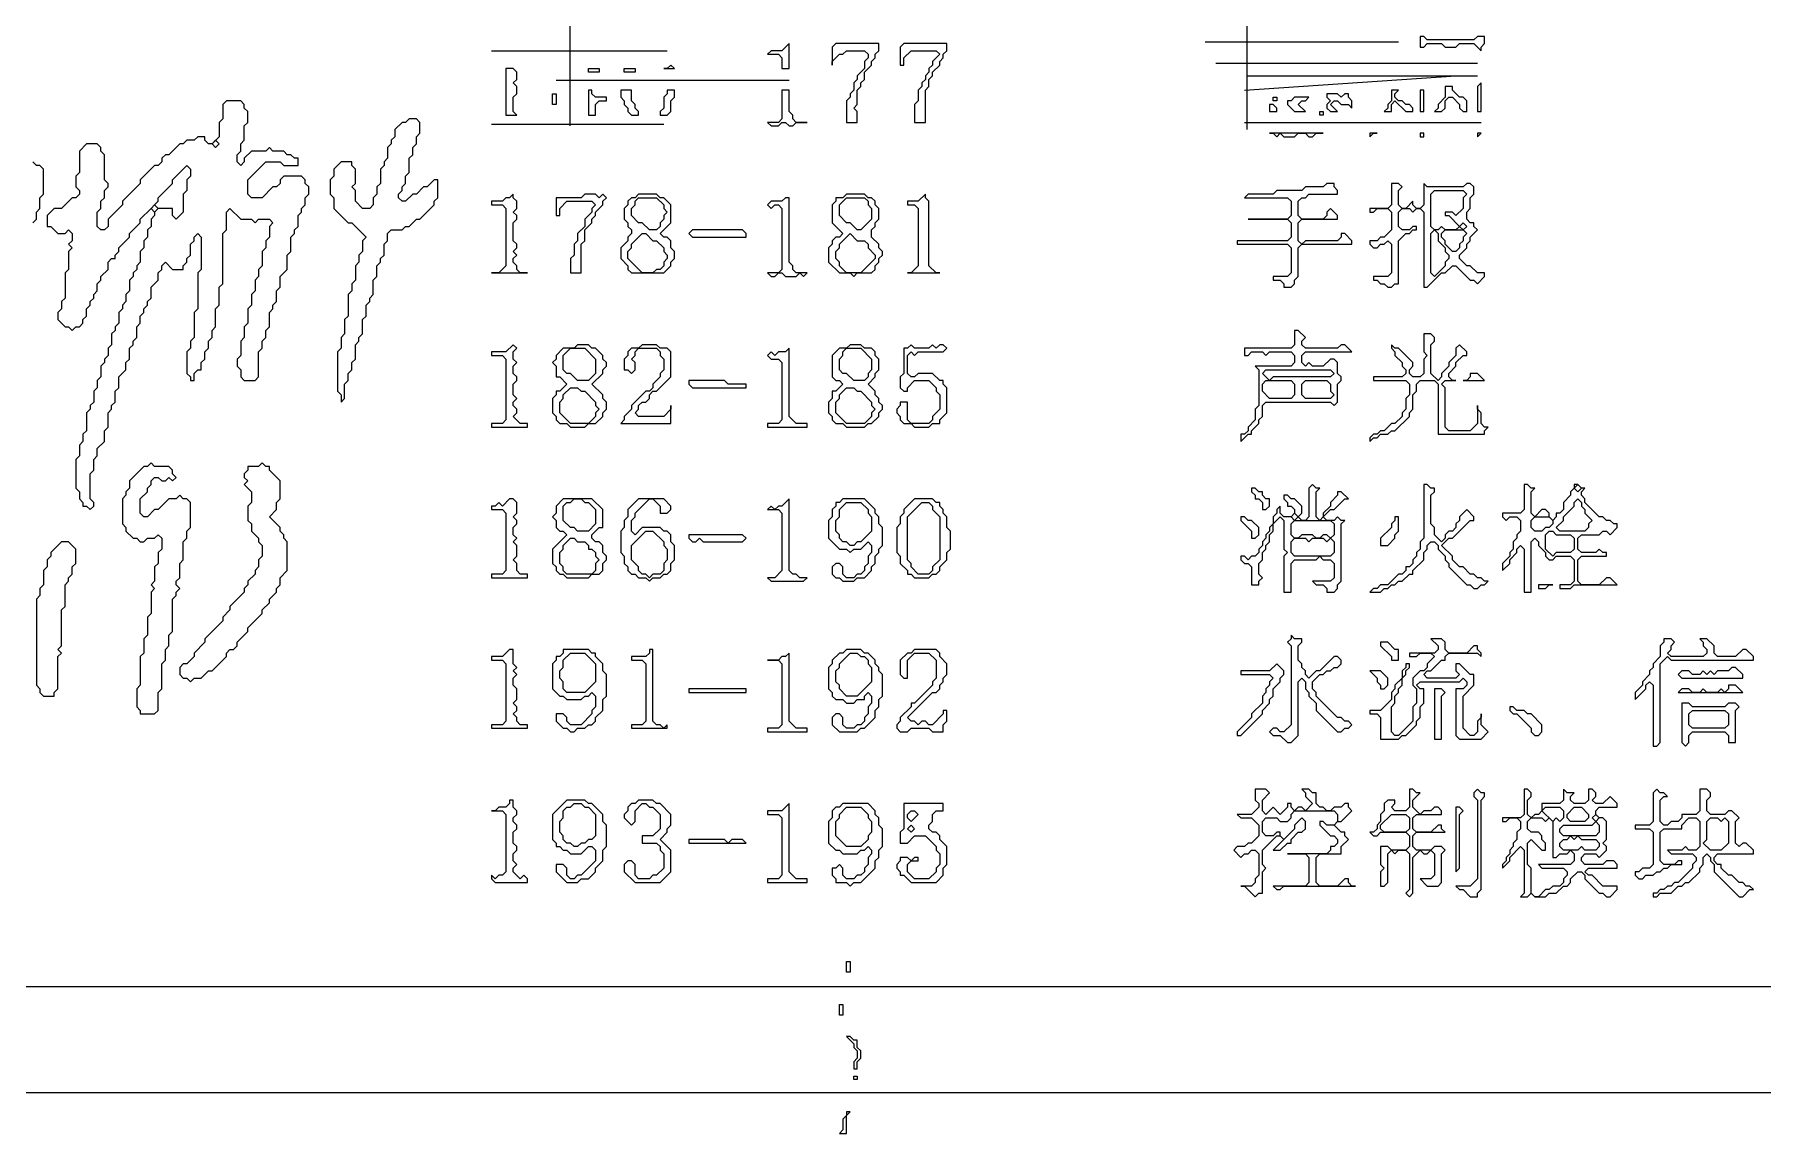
# Model space of a CAD drawing. Extents: x 12 to 2459, y 13 to 1740.
# Drawn here: x 1513.5 to 1995.5, y 13 to 319.5 of the extents above; entities that cross this region are included whole.
import ezdxf

# ---------------------------------------------------------------- set-up
doc = ezdxf.new("R2010")
doc.units = 0
for name, color, linetype, lineweight in [('TRACE_CURVE', 6, 'Continuous', 0), ('TRACE_STRAIGHT', 5, 'Continuous', 0), ('TRACE_TEXT_SYMBOL', 6, 'Continuous', 0)]:
    doc.layers.add(name, color=color, linetype=linetype, lineweight=lineweight)

msp = doc.modelspace()

# ---------------------------------------------------------------- linework, layer by layer
at = {"layer": 'TRACE_CURVE', "color": 6}
for points in [[(1567, 301), (1566, 300), (1566, 296), (1565, 295), (1565, 291), (1563, 289), (1562, 289), (1561, 290), (1561, 291), (1559, 291), (1558, 290), (1556, 290), (1555, 289), (1554, 289), (1551, 286), (1550, 286), (1549, 285), (1549, 284), (1548, 283), (1547, 283), (1543, 279), (1543, 278), (1538, 273), (1538, 272), (1534, 268), (1534, 266), (1533, 265), (1532, 265), (1531, 266), (1531, 270), (1532, 271), (1532, 273), (1533, 274), (1533, 276), (1534, 277), (1534, 278), (1533, 279), (1533, 286), (1532, 287), (1532, 288), (1531, 289), (1528, 289), (1526, 287), (1526, 281), (1525, 280), (1525, 277), (1526, 276), (1526, 275), (1525, 274), (1524, 274), (1521, 271), (1519, 271), (1517, 269), (1517, 266), (1518, 266), (1520, 264), (1522, 264), (1523, 265), (1524, 264), (1524, 262), (1523, 261), (1524, 260), (1523, 259), (1523, 254)], [(1572, 285), (1572, 284), (1571, 283), (1570, 284), (1570, 286), (1571, 287), (1571, 289), (1572, 290), (1572, 294), (1573, 295), (1573, 298), (1572, 299), (1572, 300), (1571, 301), (1567, 301)], [(1618, 296), (1617, 295), (1616, 295), (1614, 293), (1614, 291), (1613, 290), (1613, 289), (1612, 288), (1612, 285), (1611, 284), (1611, 283), (1610, 282), (1610, 278), (1609, 277), (1609, 275), (1608, 274), (1608, 272), (1607, 271), (1605, 271), (1603, 273), (1603, 276), (1602, 277), (1603, 278), (1603, 282), (1602, 283), (1602, 284), (1599, 284), (1597, 282), (1597, 280), (1596, 279), (1596, 275), (1597, 274), (1597, 271), (1601, 267), (1602, 267), (1606, 263), (1605, 262), (1605, 259), (1604, 258), (1604, 256), (1603, 255), (1603, 251), (1602, 250), (1602, 248), (1601, 247), (1601, 241), (1600, 240), (1600, 236), (1599, 235), (1599, 232), (1598, 231), (1598, 220), (1599, 219), (1599, 217), (1600, 218), (1600, 222), (1601, 223), (1601, 225), (1602, 226), (1602, 228), (1603, 229), (1603, 233), (1604, 234), (1604, 235)], [(1604, 235), (1605, 236), (1605, 240), (1606, 241), (1606, 244), (1607, 245), (1607, 246), (1608, 247), (1608, 251), (1609, 252), (1609, 255), (1610, 256), (1610, 257), (1611, 258), (1611, 261), (1612, 262), (1612, 264), (1613, 265), (1616, 265), (1617, 266), (1618, 266), (1620, 268), (1621, 268), (1625, 272), (1625, 273), (1626, 274), (1626, 279), (1625, 279), (1623, 277), (1622, 277), (1620, 275), (1619, 275), (1617, 273), (1616, 273), (1615, 274), (1615, 275), (1616, 276), (1616, 277), (1617, 278), (1617, 280), (1618, 281), (1618, 285), (1619, 286), (1619, 288), (1620, 289), (1620, 291), (1621, 292), (1621, 295), (1620, 296), (1618, 296)], [(1572, 238), (1572, 235), (1571, 234), (1571, 230), (1570, 229), (1570, 227), (1571, 226), (1571, 224), (1572, 223), (1575, 223), (1576, 224), (1576, 231), (1577, 232), (1577, 234), (1578, 235), (1578, 237), (1579, 238), (1579, 242), (1580, 243), (1580, 244), (1581, 245), (1581, 248), (1582, 249), (1582, 252), (1584, 254), (1584, 258), (1585, 259), (1585, 263), (1586, 264), (1586, 265), (1587, 266), (1587, 269), (1588, 270), (1588, 271), (1589, 272), (1589, 274), (1590, 275), (1590, 277), (1589, 278), (1589, 279), (1588, 280), (1583, 280), (1582, 279), (1582, 278), (1581, 277), (1580, 277), (1577, 274), (1574, 274), (1573, 275), (1573, 279), (1578, 284), (1582, 284), (1583, 283), (1587, 283), (1587, 285), (1586, 285), (1585, 286), (1584, 286), (1583, 287), (1580, 287), (1579, 288), (1578, 287), (1574, 287), (1572, 285)], [(1513, 267), (1514, 268), (1514, 270), (1515, 271), (1515, 274), (1516, 275), (1516, 282), (1515, 283), (1514, 283), (1513, 284)], [(1523, 254), (1522, 253), (1522, 246), (1521, 245), (1521, 243), (1520, 242), (1520, 240), (1522, 238), (1523, 238), (1524, 237), (1525, 238), (1526, 238), (1527, 239), (1527, 240), (1528, 241), (1528, 243), (1529, 244), (1529, 245), (1530, 246), (1530, 247), (1531, 248), (1531, 250), (1532, 251), (1532, 252), (1534, 254), (1534, 256), (1535, 257), (1536, 257), (1536, 258), (1537, 259), (1537, 260), (1540, 263), (1540, 264), (1543, 267), (1543, 268), (1546, 271), (1547, 270), (1547, 269), (1546, 268), (1546, 266), (1545, 265), (1545, 263), (1544, 262), (1544, 260), (1543, 259), (1543, 256), (1542, 255), (1542, 254), (1541, 253), (1541, 252), (1540, 251), (1540, 248), (1539, 247), (1539, 245), (1538, 244), (1538, 243), (1537, 242), (1537, 239), (1536, 238), (1536, 237), (1535, 236), (1535, 233), (1534, 232), (1534, 230)], [(1550, 256), (1552, 254), (1555, 254), (1555, 255), (1556, 256), (1556, 257), (1557, 258), (1557, 261), (1558, 262), (1558, 263), (1559, 264), (1560, 263), (1560, 254), (1559, 253), (1559, 243), (1558, 242), (1558, 235), (1557, 234), (1557, 232), (1556, 231), (1556, 225), (1557, 224), (1557, 223), (1558, 223), (1558, 225), (1559, 226), (1560, 226), (1560, 228), (1561, 229), (1561, 231), (1562, 232), (1562, 234), (1563, 235), (1563, 237), (1564, 238), (1564, 243), (1565, 244), (1565, 249), (1566, 250), (1566, 264), (1567, 265), (1567, 270), (1568, 271), (1571, 268), (1574, 268), (1575, 267), (1576, 268), (1579, 268), (1580, 267), (1579, 266), (1579, 263), (1578, 262), (1578, 260), (1577, 259), (1577, 255), (1576, 254), (1576, 252), (1575, 251), (1575, 248), (1574, 247), (1574, 244), (1573, 243), (1573, 239), (1572, 238)], [(1534, 230), (1533, 229), (1533, 228), (1532, 227), (1532, 224), (1531, 223), (1531, 221), (1530, 220), (1530, 217), (1529, 216), (1529, 215), (1528, 214), (1528, 209), (1527, 208), (1527, 206), (1526, 205), (1526, 202), (1525, 201), (1525, 193), (1526, 192), (1526, 190), (1527, 189), (1527, 188), (1528, 188), (1529, 187), (1530, 188), (1530, 189), (1529, 190), (1529, 197), (1530, 198), (1530, 201), (1531, 202), (1531, 204), (1533, 206), (1533, 209), (1534, 210), (1534, 214), (1535, 215), (1535, 216), (1536, 217), (1536, 220), (1537, 221), (1537, 224), (1539, 226), (1539, 228), (1540, 229), (1540, 232), (1541, 233), (1541, 234), (1542, 235), (1542, 238), (1543, 239), (1543, 241), (1544, 242), (1544, 243), (1545, 244), (1545, 245), (1546, 246), (1546, 249), (1548, 251), (1548, 253), (1549, 254), (1549, 255), (1550, 256)]]:
    msp.add_lwpolyline(points, dxfattribs=at)
for points in [[(1563, 289), (1564, 290), (1565, 289), (1564, 288)], [(1556, 283), (1557, 282), (1557, 280), (1556, 279), (1556, 276), (1555, 275), (1555, 270), (1553, 268), (1552, 269), (1552, 271), (1548, 271), (1547, 272), (1548, 273), (1548, 274), (1552, 278), (1552, 279)], [(1546, 271), (1547, 272), (1548, 271), (1547, 270)]]:
    msp.add_lwpolyline(points, close=True, dxfattribs=at)
at = {"layer": 'TRACE_STRAIGHT', "color": 5}
for p, q in [((1662.78, 463), (1662.78, 294)), ((1851.68, 463), (1851.68, 293)), ((1641, 315), (1690, 315)), ((1840, 317.5), (1894, 317.5)), ((1843, 311.5), (1916, 311.5)), ((1659, 306.75), (1724, 306.75)), ((1851, 304), (1910, 308)), ((1851.68, 308), (1916, 308)), ((1641, 294.5), (1689, 294.5)), ((1851, 295), (1917, 295)), ((1250, 53.98), (2407.71, 53.98)), ((24.37, 24.38), (2405, 24.38))]:
    msp.add_line(p, q, dxfattribs=at)
at = {"layer": 'TRACE_TEXT_SYMBOL', "color": 6}
for points in [[(1900, 319), (1900, 316), (1901, 316), (1902, 317), (1906, 317), (1907, 316), (1910, 316), (1911, 317), (1915, 317), (1917, 315), (1917, 316), (1918, 317), (1918, 319), (1916, 319), (1915, 318), (1902, 318), (1901, 319)], [(1724, 317), (1722, 315), (1719, 315), (1718, 314), (1721, 314), (1722, 313), (1722, 310), (1724, 310)], [(1737, 317), (1736, 316), (1736, 311), (1736, 312), (1738, 314), (1739, 314), (1740, 315), (1745, 315), (1746, 314), (1746, 313), (1745, 312), (1745, 310), (1743, 308), (1743, 307), (1742, 306), (1742, 304), (1741, 303), (1741, 302), (1740, 301), (1740, 295), (1743, 295), (1743, 298), (1742, 299), (1743, 300), (1743, 304), (1744, 305), (1744, 306), (1745, 307), (1745, 309), (1747, 311), (1747, 312), (1748, 313), (1748, 314), (1749, 315), (1749, 317)], [(1756, 317), (1755, 316), (1755, 311), (1756, 311), (1756, 313), (1758, 315), (1765, 315), (1766, 314), (1764, 312), (1764, 311), (1763, 310), (1763, 309), (1762, 308), (1762, 307), (1761, 306), (1761, 305), (1760, 304), (1760, 301), (1759, 300), (1759, 295), (1762, 295), (1762, 304), (1763, 305), (1763, 307), (1764, 308), (1764, 309), (1766, 311), (1766, 312), (1767, 313), (1767, 314), (1768, 315), (1768, 317)], [(1645, 310), (1645, 297), (1648, 297), (1647, 298), (1647, 302), (1648, 303), (1648, 305), (1647, 306), (1648, 307), (1648, 309), (1647, 310)], [(1668, 310), (1671, 310), (1671, 309), (1668, 309)], [(1678, 310), (1681, 310), (1681, 309), (1678, 309)], [(1691, 311), (1690, 310), (1689, 310), (1692, 310)], [(1668, 304), (1668, 297), (1670, 297), (1670, 300), (1671, 301), (1673, 301), (1673, 302), (1670, 302), (1669, 303), (1669, 304)], [(1677, 304), (1677, 302), (1678, 301), (1678, 300), (1679, 299), (1679, 298), (1680, 297), (1682, 297), (1682, 298), (1681, 299), (1681, 300), (1680, 301), (1680, 304)], [(1690, 304), (1690, 303), (1689, 302), (1689, 299), (1688, 298), (1688, 297), (1690, 297), (1691, 298), (1691, 301), (1692, 302), (1692, 304)], [(1722, 304), (1722, 296), (1721, 295), (1718, 295), (1719, 294), (1721, 294), (1722, 295), (1723, 295), (1724, 294), (1725, 294), (1726, 295), (1729, 295), (1726, 295), (1725, 296), (1725, 297), (1724, 298), (1724, 304)], [(1892, 304), (1892, 301), (1891, 300), (1891, 299), (1890, 298), (1892, 298), (1892, 300), (1893, 301), (1896, 298), (1898, 298), (1898, 299), (1897, 300), (1896, 300), (1895, 301), (1894, 301), (1893, 302), (1893, 303), (1894, 304)], [(1900, 304), (1900, 298), (1901, 298), (1901, 304)], [(1907, 305), (1907, 302), (1905, 300), (1905, 299), (1904, 298), (1906, 298), (1907, 299), (1907, 301), (1908, 302), (1909, 302), (1911, 300), (1911, 299), (1912, 298), (1913, 298), (1913, 301), (1912, 302), (1911, 302), (1909, 304), (1909, 305)], [(1917, 306), (1916, 305), (1916, 298), (1917, 298)], [(1658, 303), (1659, 303), (1659, 300), (1658, 300)], [(1858, 300), (1858, 298), (1860, 298), (1860, 299), (1859, 300)], [(1859, 302), (1860, 302), (1860, 301), (1859, 301)], [(1865, 302), (1864, 301), (1863, 301), (1863, 300), (1865, 298), (1868, 298), (1866, 300), (1867, 301), (1868, 301), (1869, 302)], [(1874, 303), (1874, 302), (1875, 301), (1874, 300), (1874, 299), (1875, 298), (1877, 298), (1875, 300), (1876, 301), (1877, 301), (1878, 300), (1880, 300), (1881, 299), (1881, 301), (1880, 302), (1880, 303), (1879, 303), (1878, 302), (1877, 303)], [(1872, 298), (1873, 298), (1873, 297), (1872, 297)], [(1858, 292), (1859, 292), (1860, 291), (1861, 292), (1862, 291), (1865, 291), (1866, 292), (1868, 292), (1869, 291), (1870, 291), (1871, 292), (1873, 292)], [(1886, 292), (1886, 291), (1887, 292), (1888, 292)], [(1900, 292), (1900, 291), (1901, 291), (1901, 292)], [(1916, 292), (1916, 291), (1917, 292)], [(1647, 275), (1646, 274), (1645, 274), (1644, 273), (1641, 273), (1641, 272), (1644, 272), (1645, 271), (1645, 255), (1643, 253), (1641, 253), (1651, 253), (1649, 253), (1648, 254), (1648, 255), (1647, 256), (1647, 257), (1648, 258), (1647, 259), (1648, 260), (1648, 261), (1647, 262), (1647, 267), (1648, 268), (1648, 269), (1647, 270), (1648, 271), (1648, 273), (1647, 274)], [(1667, 275), (1666, 274), (1659, 274), (1659, 269), (1660, 269), (1660, 271), (1662, 273), (1669, 273), (1670, 272), (1669, 271), (1669, 270), (1667, 268), (1667, 266), (1665, 264), (1665, 262), (1664, 261), (1664, 258), (1663, 257), (1663, 253), (1666, 253), (1666, 261), (1667, 262), (1667, 265), (1669, 267), (1669, 268), (1670, 269), (1670, 270), (1672, 272), (1672, 273), (1673, 274), (1672, 275), (1671, 274), (1670, 275)], [(1682, 275), (1681, 274), (1680, 274), (1679, 273), (1679, 272), (1678, 271), (1678, 268), (1679, 267), (1679, 266), (1680, 265), (1680, 264), (1679, 263), (1679, 262), (1677, 260), (1677, 257), (1679, 255), (1679, 254), (1680, 253), (1689, 253), (1691, 255), (1691, 256), (1692, 257), (1692, 259), (1691, 260), (1691, 262), (1690, 263), (1689, 263), (1688, 264), (1691, 267), (1691, 272), (1689, 274), (1688, 274), (1687, 275)], [(1740, 275), (1739, 274), (1737, 274), (1737, 273), (1736, 272), (1736, 267), (1739, 264), (1738, 263), (1737, 263), (1736, 262), (1736, 261), (1735, 260), (1735, 256), (1738, 253), (1741, 253), (1742, 252), (1743, 253), (1747, 253), (1748, 254), (1748, 255), (1749, 256), (1749, 257), (1750, 258), (1750, 259), (1749, 260), (1749, 261), (1747, 263), (1747, 265), (1748, 266), (1748, 267), (1749, 268), (1749, 271), (1748, 272), (1748, 273), (1747, 274), (1746, 274), (1745, 275)], [(1762, 275), (1760, 273), (1757, 273), (1757, 272), (1759, 272), (1760, 271), (1760, 255), (1758, 253), (1757, 253), (1766, 253), (1765, 253), (1763, 255), (1763, 273), (1762, 274)], [(1874, 278), (1873, 277), (1868, 277), (1867, 276), (1860, 276), (1859, 275), (1852, 275), (1851, 274), (1863, 274), (1864, 273), (1864, 269), (1863, 268), (1852, 268), (1863, 268), (1864, 267), (1864, 263), (1863, 262), (1849, 262), (1849, 261), (1863, 261), (1864, 260), (1864, 253), (1863, 252), (1859, 252), (1859, 251), (1861, 251), (1862, 250), (1862, 249), (1864, 249), (1865, 250), (1865, 251), (1866, 252), (1866, 260), (1867, 261), (1881, 261), (1881, 262), (1879, 264), (1878, 264), (1878, 263), (1877, 262), (1868, 262), (1867, 261), (1866, 262), (1866, 267), (1867, 268), (1877, 268), (1877, 269), (1875, 271), (1874, 270), (1874, 269), (1873, 268), (1867, 268), (1866, 269), (1866, 273), (1867, 274), (1868, 274), (1869, 275), (1877, 275), (1877, 276), (1876, 277), (1876, 278)], [(1903, 275), (1904, 276), (1912, 276), (1913, 275), (1912, 274), (1912, 271), (1910, 269), (1909, 270), (1907, 270), (1907, 269), (1908, 269), (1911, 266), (1910, 265), (1907, 265), (1906, 266), (1905, 265), (1904, 265), (1903, 266)], [(1681, 273), (1682, 274), (1687, 274), (1689, 272), (1689, 271), (1690, 270), (1689, 269), (1689, 268), (1688, 267), (1688, 266), (1687, 265), (1685, 265), (1683, 267), (1682, 267), (1680, 269), (1680, 271), (1681, 272)], [(1723, 274), (1722, 273), (1719, 273), (1718, 272), (1719, 271), (1720, 272), (1721, 272), (1722, 271), (1722, 254), (1721, 253), (1718, 253), (1719, 252), (1720, 252), (1721, 253), (1722, 253), (1723, 252), (1726, 252), (1727, 253), (1728, 252), (1729, 253), (1726, 253), (1725, 254), (1725, 255), (1724, 256), (1724, 274)], [(1740, 274), (1745, 274), (1746, 273), (1746, 272), (1747, 271), (1747, 268), (1744, 265), (1743, 265), (1741, 267), (1740, 267), (1738, 269), (1738, 272)], [(1911, 266), (1912, 267), (1913, 266), (1912, 265)], [(1683, 264), (1684, 264), (1686, 262), (1687, 262), (1689, 260), (1689, 259), (1690, 258), (1690, 257), (1689, 256), (1689, 255), (1688, 254), (1687, 254), (1686, 253), (1683, 253), (1679, 257), (1679, 259), (1680, 260), (1680, 261)], [(1697, 265), (1696, 264), (1697, 263), (1712, 263), (1712, 264), (1711, 265)], [(1741, 264), (1743, 262), (1745, 262), (1746, 261), (1746, 260), (1748, 258), (1748, 257), (1744, 253), (1740, 253), (1738, 255), (1738, 256), (1737, 257), (1737, 259), (1738, 260), (1738, 261)], [(1903, 264), (1904, 265), (1905, 264), (1905, 262), (1907, 260), (1907, 259), (1908, 258), (1908, 257), (1907, 256), (1907, 255), (1904, 252), (1903, 253)], [(1906, 264), (1907, 265), (1912, 265), (1913, 264), (1912, 263), (1912, 262), (1911, 261), (1911, 260), (1910, 259), (1909, 259), (1907, 261), (1907, 262), (1906, 263)], [(1865, 237), (1865, 233), (1864, 232), (1851, 232), (1851, 230), (1852, 230), (1853, 231), (1856, 231), (1857, 230), (1858, 231), (1864, 231), (1865, 230), (1865, 228), (1864, 227), (1854, 227), (1855, 226), (1855, 216), (1854, 215), (1854, 212), (1852, 210), (1852, 209), (1851, 208), (1850, 208), (1850, 206), (1852, 208), (1853, 208), (1853, 209), (1855, 211), (1855, 212), (1856, 213), (1856, 216), (1857, 217), (1875, 217), (1876, 216), (1877, 217), (1877, 222), (1878, 223), (1878, 224), (1877, 225), (1877, 228), (1876, 229), (1875, 229), (1873, 227), (1870, 227), (1869, 228), (1868, 227), (1867, 228), (1867, 230), (1868, 231), (1881, 231), (1879, 233), (1878, 233), (1877, 232), (1868, 232), (1867, 233), (1867, 234), (1868, 235), (1866, 237)], [(1647, 233), (1645, 231), (1641, 231), (1641, 230), (1644, 230), (1645, 229), (1645, 212), (1644, 211), (1641, 211), (1641, 210), (1651, 210), (1651, 211), (1649, 211), (1647, 213), (1648, 214), (1648, 215), (1647, 216), (1647, 217), (1648, 218), (1647, 219), (1647, 222), (1648, 223), (1648, 224), (1647, 225), (1647, 227), (1648, 228), (1647, 229), (1647, 231), (1648, 232)], [(1665, 233), (1664, 232), (1661, 232), (1659, 230), (1659, 229), (1658, 228), (1659, 227), (1659, 224), (1660, 224), (1662, 222), (1660, 220), (1659, 220), (1659, 219), (1658, 218), (1658, 214), (1659, 213), (1659, 212), (1660, 211), (1662, 211), (1663, 210), (1667, 210), (1668, 211), (1670, 211), (1672, 213), (1672, 214), (1673, 215), (1673, 217), (1672, 218), (1672, 219), (1669, 222), (1672, 225), (1672, 226), (1673, 227), (1673, 228), (1672, 229), (1672, 230), (1670, 232), (1669, 232), (1668, 233)], [(1663, 232), (1667, 232), (1670, 229), (1670, 225), (1668, 223), (1665, 223), (1663, 225), (1662, 225), (1661, 226), (1661, 230)], [(1683, 233), (1682, 232), (1680, 232), (1679, 231), (1679, 230), (1678, 229), (1678, 226), (1679, 226), (1680, 225), (1681, 226), (1681, 228), (1680, 229), (1681, 230), (1681, 231), (1682, 232), (1687, 232), (1688, 231), (1688, 230), (1689, 229), (1689, 226), (1688, 225), (1688, 224), (1686, 222), (1686, 221), (1685, 220), (1684, 220), (1680, 216), (1680, 215), (1678, 213), (1678, 212), (1677, 211), (1691, 211), (1691, 216), (1691, 215), (1689, 213), (1682, 213), (1681, 214), (1682, 215), (1682, 216), (1683, 217), (1684, 217), (1685, 218), (1685, 219), (1686, 220), (1687, 220), (1691, 224), (1691, 231), (1690, 232), (1688, 232), (1687, 233)], [(1724, 232), (1723, 231), (1721, 231), (1720, 230), (1719, 231), (1718, 230), (1719, 229), (1721, 229), (1722, 228), (1722, 212), (1721, 211), (1718, 211), (1718, 210), (1729, 210), (1729, 211), (1726, 211), (1724, 213)], [(1741, 233), (1740, 232), (1738, 232), (1736, 230), (1736, 224), (1737, 223), (1738, 223), (1739, 222), (1737, 220), (1736, 220), (1736, 218), (1735, 217), (1735, 214), (1736, 213), (1736, 212), (1737, 211), (1739, 211), (1740, 210), (1745, 210), (1746, 211), (1747, 211), (1749, 213), (1749, 214), (1750, 215), (1750, 216), (1749, 217), (1749, 218), (1748, 219), (1748, 220), (1746, 222), (1748, 224), (1748, 225), (1749, 226), (1749, 229), (1748, 230), (1748, 231), (1747, 232), (1745, 232), (1744, 233)], [(1739, 231), (1740, 232), (1744, 232), (1747, 229), (1747, 226), (1746, 225), (1746, 224), (1745, 223), (1742, 223), (1740, 225), (1739, 225), (1738, 226), (1738, 229), (1739, 230)], [(1758, 233), (1757, 232), (1756, 232), (1756, 225), (1755, 224), (1755, 221), (1756, 220), (1757, 220), (1757, 221), (1759, 223), (1763, 223), (1765, 221), (1765, 220), (1766, 219), (1766, 215), (1764, 213), (1764, 212), (1763, 211), (1758, 211), (1757, 212), (1757, 217), (1755, 217), (1755, 216), (1754, 215), (1754, 214), (1755, 213), (1755, 212), (1756, 211), (1758, 211), (1759, 210), (1763, 210), (1764, 211), (1766, 211), (1766, 212), (1768, 214), (1768, 221), (1767, 222), (1767, 223), (1766, 223), (1764, 225), (1760, 225), (1759, 224), (1758, 224), (1757, 225), (1757, 230), (1758, 231), (1759, 230), (1760, 231), (1767, 231), (1768, 232), (1767, 233), (1766, 233), (1765, 232), (1764, 233), (1763, 232), (1759, 232)], [(1696, 223), (1696, 222), (1697, 221), (1712, 221), (1712, 222), (1707, 222), (1706, 223)], [(1856, 225), (1857, 226), (1875, 226), (1876, 225), (1875, 224), (1859, 224), (1858, 223)], [(1856, 222), (1857, 223), (1864, 223), (1865, 222), (1865, 219), (1864, 218), (1858, 218), (1856, 220)], [(1867, 222), (1868, 223), (1874, 223), (1875, 222), (1875, 220), (1876, 219), (1875, 218), (1868, 218), (1867, 219)], [(1914, 225), (1914, 224), (1913, 223), (1912, 223), (1918, 223), (1916, 225)], [(1663, 221), (1665, 221), (1666, 220), (1667, 220), (1670, 217), (1670, 216), (1671, 215), (1670, 214), (1670, 213), (1668, 211), (1663, 211), (1660, 214), (1660, 217), (1661, 218), (1661, 219)], [(1740, 221), (1742, 221), (1743, 220), (1744, 220), (1747, 217), (1747, 216), (1748, 215), (1747, 214), (1747, 213), (1745, 211), (1740, 211), (1737, 214), (1737, 217), (1738, 218), (1738, 219)], [(1853, 193), (1853, 192), (1854, 191), (1854, 190), (1855, 190), (1856, 189), (1856, 187), (1857, 187), (1858, 188), (1858, 190), (1857, 190), (1856, 191), (1856, 192), (1855, 192), (1854, 193)], [(1943, 193), (1944, 194), (1945, 193), (1944, 192)], [(1646, 190), (1644, 188), (1643, 189), (1642, 188), (1641, 188), (1641, 187), (1644, 187), (1645, 186), (1645, 170), (1644, 169), (1641, 169), (1641, 168), (1651, 168), (1651, 169), (1649, 169), (1648, 170), (1648, 172), (1647, 173), (1648, 174), (1648, 177), (1647, 178), (1648, 179), (1647, 180), (1647, 182), (1648, 183), (1648, 184), (1647, 185), (1648, 186), (1648, 189), (1647, 190)], [(1661, 190), (1659, 188), (1659, 186), (1658, 185), (1659, 184), (1659, 182), (1660, 181), (1661, 181), (1662, 180), (1658, 176), (1658, 172), (1659, 171), (1659, 170), (1660, 169), (1661, 169), (1662, 168), (1668, 168), (1669, 169), (1671, 169), (1672, 170), (1672, 172), (1673, 173), (1673, 174), (1672, 175), (1672, 177), (1671, 178), (1670, 178), (1669, 179), (1669, 180), (1671, 182), (1672, 182), (1672, 187), (1669, 190)], [(1663, 189), (1664, 190), (1666, 190), (1667, 189), (1668, 189), (1670, 187), (1670, 183), (1668, 181), (1665, 181), (1664, 182), (1663, 182), (1661, 184), (1661, 188), (1662, 189)], [(1682, 190), (1679, 187), (1679, 185), (1678, 184), (1678, 182), (1677, 181), (1677, 175), (1678, 174), (1678, 172), (1679, 171), (1679, 170), (1680, 169), (1681, 169), (1682, 168), (1684, 168), (1685, 167), (1686, 168), (1688, 168), (1689, 169), (1690, 169), (1691, 170), (1691, 172), (1692, 173), (1692, 177), (1691, 178), (1691, 180), (1690, 181), (1689, 181), (1688, 182), (1683, 182), (1681, 180), (1680, 181), (1680, 184), (1681, 185), (1681, 186), (1685, 190), (1686, 190), (1688, 188), (1688, 186), (1690, 186), (1691, 187), (1691, 188), (1689, 190)], [(1724, 190), (1722, 188), (1721, 188), (1720, 187), (1719, 188), (1718, 187), (1721, 187), (1722, 186), (1722, 170), (1720, 168), (1718, 168), (1719, 167), (1728, 167), (1729, 168), (1727, 168), (1726, 169), (1725, 169), (1724, 170)], [(1739, 190), (1738, 189), (1737, 189), (1737, 188), (1736, 187), (1736, 185), (1735, 184), (1735, 179), (1738, 176), (1740, 176), (1741, 175), (1742, 176), (1744, 176), (1746, 178), (1747, 177), (1747, 175), (1746, 174), (1746, 172), (1745, 171), (1745, 170), (1744, 169), (1743, 169), (1742, 168), (1740, 168), (1739, 169), (1739, 171), (1738, 172), (1737, 172), (1736, 171), (1736, 169), (1737, 168), (1738, 168), (1739, 167), (1742, 167), (1743, 168), (1745, 168), (1747, 170), (1747, 171), (1748, 172), (1748, 174), (1749, 175), (1749, 176), (1750, 177), (1750, 182), (1749, 183), (1749, 185), (1748, 186), (1748, 187), (1745, 190)], [(1740, 189), (1744, 189), (1746, 187), (1746, 186), (1747, 185), (1747, 181), (1744, 178), (1743, 178), (1742, 177), (1741, 177), (1740, 178), (1739, 178), (1738, 179), (1738, 180), (1737, 181), (1737, 184), (1738, 185), (1738, 187)], [(1759, 190), (1756, 187), (1756, 186), (1755, 185), (1755, 183), (1754, 182), (1754, 175), (1755, 174), (1755, 172), (1757, 170), (1757, 169), (1758, 169), (1759, 168), (1763, 168), (1764, 169), (1765, 169), (1766, 170), (1766, 171), (1768, 173), (1768, 175), (1769, 176), (1769, 181), (1768, 182), (1768, 185), (1767, 186), (1767, 187), (1766, 188), (1766, 189), (1765, 189), (1764, 190)], [(1761, 189), (1763, 189), (1764, 188), (1764, 187), (1766, 185), (1766, 173), (1764, 171), (1764, 170), (1763, 169), (1760, 169), (1758, 171), (1758, 172), (1757, 173), (1757, 185)], [(1943, 189), (1944, 190), (1945, 189), (1945, 188), (1946, 187), (1946, 186), (1948, 184), (1947, 183), (1947, 182), (1946, 181), (1939, 181), (1938, 182), (1940, 184), (1940, 185), (1943, 188)], [(1850, 185), (1850, 184), (1853, 181), (1853, 179), (1854, 179), (1855, 180), (1855, 182), (1853, 184), (1852, 184), (1851, 185)], [(1864, 185), (1865, 186), (1866, 185), (1865, 184)], [(1864, 183), (1865, 184), (1875, 184), (1876, 183), (1876, 180), (1875, 179), (1874, 180), (1873, 180), (1872, 179), (1871, 179), (1870, 180), (1867, 180), (1866, 179), (1865, 179), (1864, 180)], [(1893, 185), (1893, 184), (1892, 183), (1892, 182), (1889, 179), (1889, 177), (1891, 177), (1893, 179), (1893, 180), (1894, 181), (1894, 185)], [(1931, 184), (1932, 185), (1936, 185), (1937, 184), (1937, 183), (1936, 182), (1935, 182), (1934, 181), (1932, 181), (1931, 182)], [(1663, 179), (1664, 179), (1665, 178), (1667, 178), (1668, 177), (1668, 176), (1669, 176), (1670, 175), (1670, 174), (1671, 173), (1670, 172), (1670, 170), (1669, 169), (1662, 169), (1661, 170), (1661, 171), (1660, 172), (1660, 175), (1661, 176), (1661, 177)], [(1684, 181), (1686, 181), (1689, 178), (1689, 177), (1690, 176), (1690, 173), (1689, 172), (1689, 170), (1688, 169), (1686, 169), (1685, 168), (1684, 169), (1683, 169), (1682, 170), (1682, 171), (1680, 173), (1680, 177)], [(1696, 180), (1696, 179), (1697, 178), (1698, 178), (1699, 179), (1700, 178), (1711, 178), (1712, 179), (1711, 180)], [(1864, 178), (1865, 179), (1868, 179), (1869, 178), (1870, 179), (1873, 179), (1874, 178), (1875, 179), (1876, 178), (1876, 175), (1875, 174), (1865, 174), (1864, 175)], [(1935, 180), (1936, 181), (1937, 181), (1938, 180), (1942, 180), (1943, 179), (1943, 176), (1942, 175), (1938, 175), (1937, 174), (1935, 176)], [(1521, 178), (1518, 175), (1518, 174), (1517, 173), (1517, 171), (1516, 170), (1516, 166), (1515, 165), (1515, 163), (1514, 162), (1514, 138), (1515, 137), (1515, 136), (1516, 135), (1519, 135), (1519, 136), (1520, 137), (1520, 146), (1521, 147), (1520, 148), (1521, 149), (1521, 159), (1522, 160), (1522, 166), (1523, 167), (1523, 168), (1524, 169), (1524, 171), (1525, 172), (1525, 176), (1523, 178)], [(1933, 166), (1933, 165), (1935, 165), (1936, 166), (1937, 166)], [(1864, 152), (1864, 151), (1863, 150), (1864, 149), (1864, 127), (1862, 125), (1861, 125), (1860, 126), (1859, 126), (1858, 125), (1859, 124), (1861, 124), (1863, 122), (1864, 122), (1866, 124), (1866, 139), (1867, 140), (1868, 139), (1868, 137), (1869, 136), (1869, 135), (1871, 133), (1871, 131), (1877, 125), (1878, 125), (1879, 126), (1880, 126), (1881, 127), (1880, 128), (1879, 128), (1878, 129), (1877, 129), (1871, 135), (1871, 136), (1870, 137), (1870, 139), (1872, 141), (1873, 141), (1874, 142), (1875, 142), (1876, 143), (1877, 143), (1878, 144), (1878, 145), (1877, 146), (1876, 146), (1872, 142), (1871, 142), (1869, 140), (1868, 141), (1868, 142), (1867, 143), (1867, 144), (1866, 145), (1866, 149), (1867, 150), (1867, 151), (1865, 151)], [(1889, 150), (1889, 149), (1892, 146), (1892, 145), (1894, 145), (1894, 148), (1893, 148), (1891, 150)], [(1968, 151), (1968, 150), (1967, 149), (1967, 146), (1965, 144), (1965, 143), (1964, 142), (1964, 141), (1962, 139), (1962, 138), (1960, 136), (1960, 134), (1963, 137), (1963, 138), (1964, 139), (1965, 138), (1965, 121), (1966, 121), (1967, 122), (1967, 144), (1969, 146), (1970, 145), (1993, 145), (1993, 146), (1991, 148), (1990, 148), (1988, 146), (1983, 146), (1982, 147), (1982, 149), (1980, 151), (1978, 151), (1979, 150), (1979, 149), (1980, 148), (1980, 147), (1979, 146), (1970, 146), (1969, 147), (1970, 148), (1970, 149), (1971, 150), (1970, 151)], [(1646, 148), (1644, 146), (1641, 146), (1641, 145), (1644, 145), (1645, 144), (1645, 128), (1644, 127), (1641, 127), (1641, 126), (1651, 126), (1651, 127), (1649, 127), (1648, 128), (1648, 129), (1647, 130), (1648, 131), (1648, 132), (1647, 133), (1648, 134), (1648, 137), (1647, 138), (1647, 140), (1648, 141), (1647, 142), (1648, 143), (1647, 144), (1647, 148)], [(1661, 148), (1661, 147), (1660, 146), (1659, 146), (1659, 145), (1658, 144), (1658, 137), (1660, 135), (1661, 135), (1662, 134), (1666, 134), (1667, 135), (1668, 135), (1669, 136), (1670, 135), (1670, 132), (1669, 131), (1669, 130), (1666, 127), (1663, 127), (1662, 128), (1662, 129), (1661, 130), (1659, 130), (1659, 128), (1661, 126), (1662, 126), (1663, 125), (1664, 125), (1665, 126), (1667, 126), (1668, 127), (1669, 127), (1670, 128), (1670, 129), (1672, 131), (1672, 134), (1673, 135), (1673, 141), (1672, 142), (1672, 144), (1670, 146), (1670, 147), (1669, 147), (1668, 148)], [(1663, 147), (1667, 147), (1670, 144), (1670, 139), (1667, 136), (1662, 136), (1661, 137), (1661, 139), (1660, 140), (1660, 142), (1661, 143), (1661, 145)], [(1685, 148), (1685, 147), (1684, 146), (1680, 146), (1680, 145), (1683, 145), (1684, 144), (1684, 128), (1683, 127), (1680, 127), (1680, 126), (1690, 126), (1690, 127), (1689, 126), (1688, 127), (1687, 127), (1686, 128), (1686, 148)], [(1724, 147), (1723, 146), (1722, 146), (1721, 145), (1718, 145), (1721, 145), (1722, 144), (1722, 127), (1721, 126), (1718, 126), (1718, 125), (1729, 125), (1729, 126), (1726, 126), (1724, 128)], [(1740, 148), (1739, 147), (1738, 147), (1736, 145), (1736, 144), (1735, 143), (1735, 137), (1736, 136), (1736, 135), (1737, 134), (1739, 134), (1740, 133), (1742, 133), (1743, 134), (1745, 134), (1745, 135), (1746, 136), (1747, 135), (1747, 133), (1746, 132), (1746, 130), (1745, 129), (1745, 128), (1744, 127), (1743, 127), (1742, 126), (1740, 126), (1739, 127), (1739, 129), (1738, 130), (1737, 130), (1736, 129), (1736, 127), (1738, 125), (1743, 125), (1744, 126), (1745, 126), (1748, 129), (1748, 131), (1749, 132), (1749, 134), (1750, 135), (1750, 141), (1749, 142), (1749, 143), (1748, 144), (1748, 145), (1746, 147), (1745, 147), (1744, 148)], [(1741, 147), (1743, 147), (1744, 146), (1745, 146), (1746, 145), (1746, 144), (1747, 143), (1747, 139), (1743, 135), (1740, 135), (1738, 137), (1738, 138), (1737, 139), (1737, 142), (1738, 143), (1738, 144)], [(1759, 148), (1758, 147), (1757, 147), (1755, 145), (1755, 141), (1756, 140), (1757, 140), (1757, 145), (1759, 147), (1763, 147), (1765, 145), (1765, 140), (1764, 139), (1764, 138), (1759, 133), (1758, 133), (1758, 132), (1755, 129), (1755, 128), (1754, 127), (1754, 126), (1755, 125), (1757, 125), (1758, 126), (1763, 126), (1764, 125), (1767, 125), (1767, 127), (1768, 128), (1768, 131), (1767, 131), (1767, 130), (1764, 127), (1763, 127), (1762, 128), (1761, 128), (1760, 127), (1759, 128), (1758, 128), (1757, 129), (1764, 136), (1765, 136), (1766, 137), (1766, 138), (1767, 139), (1767, 140), (1768, 141), (1768, 144), (1766, 146), (1766, 147), (1765, 148)], [(1860, 144), (1858, 142), (1850, 142), (1850, 141), (1858, 141), (1859, 140), (1858, 139), (1858, 138), (1857, 137), (1857, 136), (1856, 135), (1856, 133), (1853, 130), (1853, 129), (1849, 125), (1849, 124), (1850, 124), (1856, 130), (1856, 131), (1858, 133), (1858, 134), (1859, 135), (1859, 137), (1861, 139), (1861, 140), (1862, 141), (1862, 142)], [(1886, 142), (1888, 140), (1888, 139), (1889, 138), (1889, 137), (1890, 137), (1891, 138), (1891, 140), (1889, 142)], [(1987, 143), (1986, 142), (1983, 142), (1982, 141), (1981, 142), (1980, 141), (1979, 142), (1978, 141), (1976, 141), (1975, 142), (1973, 142), (1972, 141), (1973, 140), (1990, 140), (1990, 141), (1988, 143)], [(1696, 137), (1696, 136), (1712, 136), (1712, 137)], [(1904, 137), (1904, 123), (1906, 123), (1906, 135), (1907, 136), (1906, 137)], [(1986, 138), (1986, 137), (1985, 136), (1984, 137), (1983, 136), (1980, 136), (1979, 137), (1978, 136), (1976, 136), (1975, 137), (1973, 137), (1972, 136), (1990, 136), (1988, 138)], [(1925, 132), (1925, 131), (1926, 130), (1927, 130), (1931, 126), (1931, 125), (1932, 124), (1933, 124), (1934, 125), (1934, 127), (1931, 130), (1930, 130), (1929, 131), (1927, 131), (1926, 132)], [(1973, 133), (1973, 122), (1974, 121), (1975, 122), (1975, 124), (1976, 125), (1985, 125), (1986, 124), (1986, 122), (1988, 122), (1988, 131), (1989, 132), (1988, 133), (1986, 133), (1985, 132), (1976, 132), (1975, 133)], [(1975, 130), (1976, 131), (1985, 131), (1986, 130), (1986, 127), (1985, 126), (1976, 126), (1975, 127)], [(1916, 109), (1915, 108), (1915, 107), (1916, 106), (1916, 84), (1914, 82), (1910, 82), (1911, 81), (1912, 81), (1914, 79), (1916, 79), (1916, 80), (1917, 81), (1917, 106), (1918, 107), (1918, 108), (1917, 108)], [(1646, 106), (1646, 105), (1645, 104), (1643, 104), (1642, 103), (1641, 103), (1644, 103), (1645, 102), (1645, 86), (1644, 85), (1643, 85), (1642, 84), (1641, 85), (1641, 84), (1642, 83), (1651, 83), (1651, 84), (1650, 85), (1649, 84), (1647, 86), (1647, 87), (1648, 88), (1647, 89), (1647, 91), (1648, 92), (1648, 93), (1647, 94), (1647, 97), (1648, 98), (1648, 99), (1647, 100), (1647, 101), (1648, 102), (1648, 103), (1647, 104), (1647, 106)], [(1662, 106), (1658, 102), (1658, 95), (1659, 94), (1659, 93), (1660, 93), (1661, 92), (1662, 92), (1663, 91), (1666, 91), (1668, 93), (1669, 93), (1670, 92), (1670, 89), (1666, 85), (1665, 85), (1664, 84), (1663, 84), (1662, 85), (1662, 87), (1661, 88), (1659, 88), (1659, 86), (1662, 83), (1665, 83), (1666, 84), (1668, 84), (1670, 86), (1670, 87), (1672, 89), (1672, 92), (1673, 93), (1673, 99), (1672, 100), (1672, 102), (1669, 105), (1668, 105), (1667, 106)], [(1663, 104), (1664, 105), (1666, 105), (1667, 104), (1668, 104), (1670, 102), (1670, 96), (1669, 95), (1668, 95), (1667, 94), (1666, 94), (1665, 93), (1664, 93), (1663, 94), (1662, 94), (1661, 95), (1661, 96), (1660, 97), (1660, 100), (1661, 101), (1661, 103), (1662, 104)], [(1682, 106), (1681, 105), (1680, 105), (1679, 104), (1679, 103), (1678, 102), (1678, 101), (1680, 99), (1681, 100), (1681, 103), (1683, 105), (1684, 105), (1685, 104), (1686, 104), (1688, 102), (1688, 98), (1686, 96), (1683, 96), (1683, 94), (1687, 94), (1688, 93), (1688, 92), (1689, 91), (1689, 87), (1687, 85), (1686, 85), (1685, 84), (1682, 84), (1681, 85), (1681, 88), (1680, 89), (1679, 89), (1678, 88), (1678, 86), (1681, 83), (1688, 83), (1691, 86), (1691, 92), (1688, 95), (1690, 97), (1690, 98), (1691, 99), (1691, 102), (1688, 105), (1687, 105), (1686, 106)], [(1724, 105), (1722, 103), (1718, 103), (1718, 102), (1721, 102), (1722, 101), (1722, 85), (1721, 84), (1718, 84), (1718, 83), (1729, 83), (1729, 84), (1726, 84), (1724, 86)], [(1739, 105), (1738, 104), (1737, 104), (1736, 103), (1736, 101), (1735, 100), (1735, 94), (1737, 92), (1738, 92), (1739, 91), (1743, 91), (1744, 92), (1745, 92), (1746, 93), (1747, 92), (1747, 91), (1746, 90), (1746, 88), (1745, 87), (1745, 86), (1744, 85), (1743, 85), (1742, 84), (1740, 84), (1739, 85), (1739, 87), (1738, 88), (1737, 87), (1736, 87), (1736, 85), (1737, 84), (1737, 83), (1740, 83), (1741, 82), (1742, 83), (1744, 83), (1748, 87), (1748, 89), (1749, 90), (1749, 92), (1750, 93), (1750, 98), (1749, 99), (1749, 101), (1748, 102), (1748, 103), (1746, 105)], [(1740, 104), (1744, 104), (1746, 102), (1746, 101), (1747, 100), (1747, 97), (1746, 96), (1746, 95), (1744, 93), (1740, 93), (1737, 96), (1737, 100), (1738, 101), (1738, 102)], [(1756, 105), (1756, 98), (1755, 97), (1755, 94), (1757, 94), (1759, 96), (1762, 96), (1765, 93), (1765, 92), (1766, 91), (1766, 88), (1765, 87), (1765, 86), (1763, 84), (1759, 84), (1757, 86), (1757, 88), (1758, 89), (1760, 89), (1760, 90), (1759, 90), (1758, 89), (1757, 90), (1755, 90), (1755, 89), (1754, 88), (1754, 87), (1755, 86), (1755, 85), (1756, 85), (1758, 83), (1765, 83), (1767, 85), (1767, 87), (1768, 88), (1768, 93), (1766, 95), (1766, 96), (1765, 97), (1764, 97), (1763, 98), (1763, 99), (1764, 100), (1764, 102), (1765, 103), (1767, 103), (1767, 105)], [(1757, 102), (1758, 103), (1759, 103), (1760, 102), (1758, 100), (1757, 101)], [(1892, 102), (1896, 102), (1897, 101), (1897, 98), (1896, 97), (1890, 97), (1889, 98), (1889, 99)], [(1910, 104), (1910, 86), (1911, 87), (1911, 102), (1912, 103), (1911, 104)], [(1934, 103), (1935, 104), (1939, 104), (1940, 103), (1940, 101), (1939, 100), (1938, 101), (1937, 100)], [(1943, 104), (1945, 104), (1947, 102), (1947, 101), (1946, 100), (1942, 100), (1941, 101), (1941, 102)], [(1948, 101), (1949, 102), (1950, 101), (1949, 100)], [(1757, 98), (1758, 99), (1759, 98), (1758, 97)], [(1930, 100), (1931, 101), (1934, 101), (1935, 100), (1936, 101), (1937, 100), (1937, 90), (1938, 90), (1939, 91), (1941, 91), (1942, 92), (1943, 91), (1943, 89), (1942, 88), (1933, 88), (1934, 87), (1940, 87), (1941, 86), (1941, 85), (1940, 84), (1940, 83), (1939, 82), (1937, 82), (1936, 81), (1935, 81), (1933, 79), (1932, 79), (1931, 80), (1931, 87), (1930, 88), (1930, 94), (1931, 95), (1934, 92), (1935, 92), (1935, 94), (1934, 95), (1934, 96), (1933, 97), (1931, 97), (1930, 98)], [(1948, 99), (1949, 100), (1950, 99), (1950, 97), (1949, 96), (1940, 96), (1939, 97), (1939, 98), (1940, 99)], [(1980, 100), (1981, 101), (1983, 101), (1984, 100), (1985, 101), (1986, 100), (1986, 94), (1984, 92), (1981, 92), (1979, 94), (1980, 95)], [(1696, 95), (1696, 94), (1712, 94), (1711, 95), (1708, 95), (1707, 94), (1706, 95)], [(1941, 95), (1942, 96), (1943, 95), (1944, 96), (1945, 95), (1949, 95), (1950, 94), (1950, 93), (1949, 92), (1946, 92), (1945, 93), (1944, 92), (1940, 92), (1939, 93), (1939, 94), (1940, 95)], [(1740, 61), (1741, 61), (1741, 58), (1740, 58)], [(1738, 49), (1739, 49), (1739, 46), (1738, 46)], [(1740, 40), (1742, 38), (1742, 37), (1743, 36), (1743, 34), (1742, 33), (1742, 31), (1743, 31), (1743, 33), (1744, 34), (1744, 36), (1743, 37), (1743, 39), (1742, 39), (1741, 40)], [(1742, 29), (1743, 29), (1743, 28), (1742, 28)], [(1740, 19), (1740, 18), (1739, 17), (1739, 14), (1738, 13), (1740, 13), (1740, 18), (1741, 19)]]:
    msp.add_lwpolyline(points, close=True, dxfattribs=at)
for points in [[(1892, 278), (1892, 272), (1891, 271), (1886, 271), (1886, 270), (1887, 270), (1888, 271), (1891, 271), (1892, 270), (1892, 265), (1890, 263), (1889, 263), (1888, 262), (1886, 262), (1886, 261), (1887, 260), (1888, 260), (1889, 261), (1890, 261), (1891, 262), (1892, 261), (1892, 253), (1891, 252), (1887, 252), (1887, 251), (1888, 251), (1889, 250), (1890, 250), (1891, 249), (1892, 249), (1893, 250), (1894, 250), (1894, 262), (1896, 264), (1897, 264), (1898, 265), (1899, 265), (1899, 266), (1898, 266), (1897, 265), (1895, 265), (1894, 266), (1894, 270), (1895, 271), (1897, 271), (1898, 270), (1899, 271), (1900, 271), (1901, 270), (1901, 249), (1902, 249), (1906, 253), (1907, 253), (1909, 255), (1910, 255), (1914, 251), (1915, 251), (1916, 250), (1918, 252), (1918, 253), (1916, 253), (1914, 255), (1913, 255), (1911, 257)], [(1911, 257), (1911, 258), (1913, 260), (1913, 261), (1914, 262), (1914, 263), (1916, 265), (1915, 266), (1915, 267), (1914, 267), (1913, 268), (1913, 270), (1914, 271), (1914, 274), (1915, 275), (1915, 277), (1914, 278), (1913, 278), (1912, 277), (1902, 277), (1901, 278), (1901, 272), (1900, 271), (1899, 271), (1898, 272), (1898, 273), (1896, 271), (1895, 271), (1894, 272), (1894, 276), (1895, 277), (1894, 278), (1892, 278)], [(1901, 236), (1901, 231), (1902, 230), (1901, 229), (1901, 225), (1900, 224), (1898, 224), (1897, 225), (1897, 226), (1898, 227), (1898, 228), (1894, 232), (1893, 232), (1892, 233), (1892, 232), (1893, 231), (1893, 230), (1895, 228), (1895, 227), (1896, 226), (1896, 225), (1895, 224), (1887, 224), (1887, 223), (1896, 223), (1897, 222), (1897, 219), (1896, 218), (1896, 215), (1895, 214), (1895, 213), (1893, 211), (1892, 211), (1890, 209), (1889, 209), (1888, 208), (1887, 208), (1886, 207), (1886, 206), (1887, 207), (1888, 207), (1889, 208), (1891, 208), (1892, 209), (1893, 209), (1897, 213), (1897, 214), (1898, 215), (1898, 219), (1899, 220), (1899, 222), (1900, 223), (1904, 223), (1905, 222), (1905, 208), (1918, 208), (1918, 209), (1919, 210), (1918, 210), (1917, 211), (1917, 214), (1916, 215), (1916, 216), (1916, 211)], [(1916, 211), (1914, 209), (1908, 209), (1907, 210), (1907, 221), (1906, 222), (1907, 223), (1910, 223), (1909, 223), (1908, 224), (1908, 225), (1910, 227), (1910, 228), (1912, 230), (1913, 230), (1913, 231), (1911, 233), (1910, 232), (1910, 230), (1908, 228), (1908, 227), (1906, 225), (1906, 224), (1905, 223), (1903, 225), (1903, 233), (1904, 234), (1904, 235), (1903, 236), (1901, 236)], [(1546, 200), (1545, 199), (1544, 199), (1540, 195), (1540, 193), (1539, 192), (1539, 191), (1538, 190), (1538, 183), (1539, 182), (1539, 181), (1541, 179), (1542, 179), (1543, 178), (1544, 178), (1545, 179), (1547, 179), (1548, 180), (1549, 179), (1549, 176), (1548, 175), (1548, 172), (1547, 171), (1547, 167), (1546, 166), (1547, 165), (1546, 164), (1546, 158), (1545, 157), (1545, 152), (1544, 151), (1544, 147), (1543, 146), (1543, 138), (1542, 137), (1542, 132), (1543, 131), (1543, 130), (1547, 130), (1548, 131), (1548, 136), (1549, 137), (1549, 144), (1550, 145), (1550, 148), (1551, 149), (1551, 152), (1552, 153), (1552, 162), (1553, 163), (1553, 164), (1554, 165), (1553, 166), (1553, 167), (1554, 168), (1554, 172), (1555, 173), (1555, 178), (1556, 179), (1556, 181), (1557, 182), (1557, 189), (1556, 190), (1555, 190)], [(1555, 190), (1554, 191), (1553, 190), (1551, 190), (1548, 187), (1547, 187), (1545, 185), (1544, 185), (1543, 186), (1543, 190), (1545, 192), (1545, 193), (1546, 194), (1546, 195), (1547, 196), (1548, 196), (1549, 195), (1550, 195), (1551, 196), (1552, 195), (1553, 196), (1552, 197), (1552, 198), (1551, 199), (1547, 199), (1546, 200)], [(1577, 200), (1576, 199), (1573, 199), (1573, 198), (1572, 197), (1572, 196), (1573, 195), (1572, 194), (1574, 192), (1574, 189), (1573, 188), (1573, 184), (1574, 183), (1574, 181), (1576, 179), (1576, 178), (1577, 177), (1577, 174), (1576, 173), (1576, 171), (1575, 170), (1575, 169), (1573, 167), (1573, 166), (1572, 165), (1572, 164), (1568, 160), (1568, 159), (1566, 157), (1566, 156), (1561, 151), (1561, 150), (1558, 147), (1558, 146), (1556, 144), (1555, 144), (1554, 143), (1554, 141), (1555, 140), (1556, 140), (1557, 139), (1558, 140), (1560, 140), (1562, 142), (1563, 142), (1567, 146), (1567, 147), (1568, 148), (1569, 148), (1570, 149), (1570, 150), (1573, 153), (1573, 154), (1577, 158), (1577, 159), (1579, 161), (1579, 162), (1581, 164), (1581, 165), (1582, 166), (1582, 168), (1584, 170), (1584, 178), (1583, 179)], [(1583, 179), (1583, 180), (1582, 181), (1582, 182), (1579, 185), (1581, 187), (1581, 189), (1582, 190), (1582, 195), (1579, 198), (1579, 199), (1578, 199), (1577, 200)], [(1870, 194), (1869, 193), (1869, 185), (1868, 184), (1867, 184), (1866, 185), (1867, 186), (1867, 188), (1865, 190), (1864, 190), (1863, 191), (1862, 191), (1862, 190), (1863, 189), (1863, 188), (1864, 188), (1865, 187), (1865, 186), (1864, 185), (1862, 185), (1861, 186), (1861, 188), (1860, 187), (1860, 186), (1859, 185), (1859, 183), (1858, 182), (1858, 181), (1857, 180), (1857, 179), (1856, 178), (1856, 177), (1855, 176), (1855, 175), (1854, 174), (1853, 174), (1852, 173), (1851, 174), (1850, 174), (1850, 173), (1851, 172), (1852, 172), (1853, 171), (1853, 166), (1855, 166), (1855, 167), (1856, 168), (1855, 169), (1855, 172), (1856, 173), (1856, 175), (1857, 176), (1857, 177), (1858, 178), (1858, 180), (1859, 181), (1859, 183), (1861, 185), (1862, 184), (1862, 176), (1863, 175), (1862, 174), (1862, 164), (1864, 164)], [(1864, 164), (1864, 172), (1865, 173), (1871, 173), (1872, 174), (1873, 173), (1875, 173), (1876, 172), (1876, 168), (1875, 167), (1870, 167), (1871, 166), (1873, 166), (1874, 165), (1874, 164), (1876, 164), (1877, 165), (1877, 166), (1878, 167), (1878, 183), (1879, 184), (1878, 184), (1877, 185), (1876, 184), (1874, 184), (1873, 185), (1875, 187), (1876, 187), (1879, 190), (1880, 190), (1878, 192), (1877, 192), (1877, 191), (1875, 189), (1875, 188), (1873, 186), (1873, 185), (1872, 184), (1871, 185), (1871, 192), (1872, 193), (1871, 193), (1870, 194)], [(1901, 194), (1901, 179), (1900, 178), (1900, 176), (1899, 175), (1899, 174), (1898, 173), (1898, 172), (1897, 171), (1896, 171), (1896, 170), (1895, 169), (1894, 169), (1891, 166), (1889, 166), (1888, 165), (1887, 165), (1886, 164), (1889, 164), (1890, 165), (1891, 165), (1892, 166), (1893, 166), (1894, 167), (1895, 167), (1897, 169), (1898, 169), (1898, 170), (1901, 173), (1901, 175), (1902, 176), (1902, 177), (1903, 178), (1904, 178), (1905, 177), (1905, 176), (1907, 174), (1907, 173), (1908, 172), (1908, 171), (1913, 166), (1914, 166), (1915, 165), (1916, 165), (1917, 166), (1918, 166), (1919, 167), (1918, 167), (1917, 168), (1916, 168), (1915, 169), (1914, 169), (1912, 171), (1911, 171), (1909, 173), (1909, 174), (1906, 177), (1908, 179), (1909, 179), (1914, 184), (1915, 184), (1915, 185), (1913, 187), (1911, 185)], [(1911, 185), (1911, 184), (1910, 183), (1910, 182), (1909, 181), (1908, 181), (1907, 180), (1907, 179), (1906, 178), (1904, 180), (1904, 182), (1903, 183), (1903, 191), (1904, 192), (1904, 193), (1903, 193), (1902, 194), (1901, 194)], [(1929, 194), (1929, 187), (1928, 186), (1923, 186), (1923, 185), (1924, 184), (1925, 185), (1927, 185), (1928, 184), (1928, 181), (1927, 180), (1927, 179), (1926, 178), (1926, 176), (1925, 175), (1925, 174), (1923, 172), (1923, 170), (1925, 172), (1925, 173), (1927, 175), (1927, 176), (1928, 177), (1929, 176), (1929, 164), (1931, 164), (1931, 178), (1932, 179), (1933, 178), (1933, 177), (1935, 175), (1935, 174), (1936, 173), (1937, 173), (1938, 174), (1942, 174), (1943, 173), (1943, 167), (1942, 166), (1939, 166), (1939, 165), (1942, 165), (1943, 166), (1955, 166), (1953, 168), (1952, 168), (1950, 166), (1945, 166), (1944, 167), (1944, 173), (1945, 174), (1952, 174), (1952, 175), (1951, 175), (1950, 176), (1949, 175), (1945, 175), (1944, 176), (1944, 179), (1945, 180), (1950, 180), (1951, 181), (1952, 181), (1953, 180)], [(1953, 180), (1955, 182), (1955, 183), (1954, 183), (1953, 184), (1952, 184), (1951, 185), (1950, 185), (1946, 189), (1946, 190), (1945, 191), (1945, 192), (1946, 193), (1945, 193), (1944, 194), (1943, 194), (1943, 193), (1942, 192), (1942, 191), (1940, 189), (1940, 187), (1939, 186), (1938, 186), (1938, 185), (1937, 184), (1936, 185), (1936, 186), (1935, 187), (1934, 187), (1932, 185), (1931, 186), (1931, 192), (1932, 193), (1931, 193), (1930, 194), (1929, 194)], [(1903, 151), (1905, 149), (1905, 148), (1904, 147), (1897, 147), (1897, 146), (1899, 146), (1900, 147), (1903, 147), (1904, 146), (1902, 144), (1902, 143), (1901, 142), (1900, 142), (1898, 140), (1898, 138), (1899, 137), (1899, 133), (1898, 132), (1898, 128), (1894, 124), (1893, 124), (1892, 125), (1892, 132), (1893, 133), (1893, 135), (1894, 136), (1894, 137), (1895, 138), (1895, 140), (1896, 141), (1896, 142), (1897, 143), (1897, 144), (1896, 144), (1896, 143), (1895, 142), (1895, 140), (1893, 138), (1893, 137), (1892, 136), (1892, 134), (1889, 131), (1886, 131), (1886, 130), (1888, 130), (1889, 129), (1889, 123), (1894, 123), (1895, 124), (1896, 124), (1899, 127), (1899, 128), (1900, 129), (1900, 132), (1901, 133), (1901, 137), (1900, 137), (1899, 138), (1900, 139), (1911, 139), (1912, 140), (1913, 139), (1913, 138)], [(1913, 138), (1912, 137), (1910, 137), (1910, 124), (1911, 123), (1917, 123), (1919, 125), (1917, 127), (1917, 130), (1917, 129), (1916, 128), (1916, 125), (1915, 124), (1914, 124), (1912, 126), (1912, 135), (1915, 138), (1915, 141), (1914, 141), (1911, 144), (1910, 144), (1910, 142), (1911, 141), (1910, 140), (1902, 140), (1901, 141), (1902, 142), (1903, 142), (1906, 145), (1907, 145), (1907, 146), (1908, 147), (1916, 147), (1917, 146), (1917, 147), (1916, 148), (1916, 149), (1915, 149), (1913, 147), (1908, 147), (1907, 148), (1907, 150), (1906, 151), (1903, 151)], [(1854, 109), (1854, 106), (1855, 105), (1855, 104), (1853, 102), (1849, 102), (1850, 101), (1853, 101), (1855, 99), (1855, 96), (1853, 94), (1852, 94), (1851, 93), (1849, 93), (1848, 92), (1850, 90), (1851, 91), (1852, 91), (1853, 92), (1854, 92), (1855, 91), (1855, 85), (1854, 84), (1854, 83), (1853, 82), (1850, 82), (1851, 82), (1854, 79), (1855, 80), (1856, 80), (1856, 86), (1857, 87), (1856, 88), (1856, 92), (1860, 96), (1861, 96), (1862, 95), (1859, 92), (1861, 92), (1863, 94), (1864, 94), (1864, 95), (1866, 97), (1867, 97), (1868, 98), (1868, 100), (1867, 101), (1865, 99), (1865, 98), (1862, 95), (1861, 96), (1861, 97), (1860, 97), (1859, 96), (1857, 96), (1856, 97), (1856, 100), (1857, 101), (1860, 101), (1861, 100), (1863, 100), (1864, 101), (1864, 102), (1865, 103)], [(1868, 103), (1867, 104), (1866, 104), (1865, 103), (1864, 104), (1864, 105), (1863, 105), (1863, 104), (1861, 102), (1859, 104), (1857, 102), (1856, 103), (1856, 106), (1858, 108), (1857, 109), (1854, 109)], [(1865, 103), (1876, 103), (1877, 102), (1877, 100), (1876, 99), (1874, 99), (1873, 100), (1872, 100), (1872, 99), (1875, 96), (1876, 96), (1877, 95), (1877, 94), (1876, 93), (1875, 93), (1875, 92), (1874, 91), (1863, 91), (1868, 91), (1869, 90), (1869, 83), (1868, 82), (1859, 82), (1860, 81), (1861, 81), (1862, 82), (1882, 82), (1881, 82), (1880, 83), (1880, 84), (1879, 84), (1877, 82), (1872, 82), (1871, 83), (1871, 90), (1872, 91), (1878, 91), (1878, 93), (1880, 95), (1879, 96), (1879, 97), (1878, 97), (1876, 99), (1877, 100), (1878, 100), (1881, 103), (1880, 104), (1880, 105), (1879, 105), (1878, 104), (1876, 104), (1875, 103), (1874, 103), (1873, 104), (1872, 104), (1871, 105), (1871, 108), (1870, 108), (1869, 109), (1867, 109), (1868, 108), (1868, 107), (1870, 105), (1868, 103)], [(1897, 109), (1897, 104), (1896, 103), (1893, 103), (1892, 104), (1893, 105), (1893, 106), (1891, 106), (1890, 105), (1890, 103), (1889, 102), (1889, 100), (1888, 99), (1888, 98), (1887, 97), (1886, 97), (1887, 96), (1888, 96), (1889, 97), (1896, 97), (1897, 96), (1897, 93), (1896, 92), (1892, 92), (1891, 93), (1889, 93), (1889, 88), (1890, 87), (1889, 86), (1889, 82), (1890, 82), (1891, 83), (1891, 91), (1892, 92), (1893, 91), (1894, 92), (1896, 92), (1897, 91), (1897, 81), (1896, 80), (1897, 79), (1898, 80), (1898, 90), (1900, 92), (1901, 91), (1902, 91), (1903, 92), (1904, 91), (1904, 85), (1903, 84), (1900, 84), (1902, 82), (1905, 82), (1906, 83), (1906, 91), (1907, 92), (1906, 93), (1904, 93), (1903, 92), (1899, 92), (1898, 93), (1898, 96), (1899, 97), (1907, 97)], [(1907, 97), (1906, 98), (1906, 99), (1905, 99), (1903, 97), (1899, 97), (1898, 98), (1898, 101), (1899, 102), (1906, 102), (1906, 103), (1905, 104), (1904, 104), (1903, 103), (1901, 103), (1900, 102), (1898, 104), (1898, 106), (1900, 108), (1899, 108), (1898, 109), (1897, 109)], [(1929, 109), (1929, 102), (1928, 101), (1923, 101), (1923, 100), (1924, 100), (1925, 101), (1927, 101), (1928, 100), (1928, 98), (1927, 97), (1927, 95), (1926, 94), (1926, 93), (1925, 92), (1925, 91), (1924, 90), (1924, 89), (1923, 88), (1923, 87), (1925, 89), (1925, 90), (1928, 93), (1929, 92), (1929, 80), (1928, 79), (1930, 79), (1931, 80), (1932, 79), (1935, 79), (1936, 80), (1938, 80), (1940, 82), (1941, 82), (1942, 83), (1942, 84), (1944, 86), (1945, 86), (1946, 85), (1946, 84), (1950, 80), (1951, 80), (1952, 79), (1953, 79), (1955, 81), (1955, 82), (1951, 82), (1948, 85), (1947, 85), (1946, 86), (1947, 87), (1955, 87), (1955, 88), (1954, 89), (1952, 89), (1951, 88), (1946, 88), (1945, 89), (1945, 90), (1946, 91), (1949, 91), (1950, 90), (1952, 92), (1952, 93)], [(1952, 93), (1951, 94), (1952, 95), (1952, 100), (1951, 101), (1950, 101), (1949, 102), (1949, 103), (1950, 104), (1955, 104), (1955, 105), (1953, 107), (1951, 105), (1949, 105), (1948, 106), (1949, 107), (1949, 108), (1948, 109), (1947, 109), (1947, 106), (1946, 105), (1943, 105), (1942, 106), (1942, 107), (1943, 108), (1941, 108), (1940, 109), (1940, 106), (1939, 105), (1934, 105), (1934, 103), (1933, 102), (1932, 102), (1931, 101), (1930, 102), (1930, 106), (1931, 107), (1931, 108), (1930, 109), (1929, 109)], [(1966, 109), (1965, 108), (1965, 100), (1964, 99), (1960, 99), (1960, 98), (1964, 98), (1965, 97), (1965, 88), (1964, 87), (1962, 87), (1961, 86), (1960, 86), (1960, 85), (1961, 84), (1962, 84), (1963, 85), (1965, 85), (1966, 86), (1967, 86), (1968, 87), (1969, 87), (1970, 88), (1973, 88), (1973, 89), (1972, 89), (1971, 88), (1968, 88), (1967, 89), (1967, 97), (1968, 98), (1973, 98), (1973, 99), (1975, 101), (1977, 101), (1978, 100), (1978, 93), (1977, 92), (1975, 92), (1974, 93), (1973, 92), (1969, 92), (1970, 91), (1976, 91), (1977, 90), (1977, 89), (1976, 88), (1976, 87), (1972, 83), (1971, 83), (1970, 82), (1969, 82), (1968, 81), (1967, 81), (1966, 80), (1965, 80), (1965, 79), (1966, 79), (1967, 80), (1970, 80), (1972, 82), (1973, 82), (1974, 83), (1975, 83)], [(1975, 83), (1978, 86), (1978, 87), (1979, 88), (1979, 90), (1980, 91), (1981, 90), (1981, 89), (1982, 88), (1982, 86), (1989, 79), (1990, 79), (1992, 81), (1993, 81), (1992, 82), (1991, 82), (1990, 83), (1989, 83), (1987, 85), (1986, 85), (1984, 87), (1984, 88), (1983, 88), (1982, 89), (1982, 90), (1983, 91), (1993, 91), (1993, 92), (1991, 94), (1990, 94), (1989, 93), (1988, 94), (1988, 100), (1989, 101), (1987, 103), (1986, 103), (1985, 102), (1981, 102), (1980, 103), (1980, 106), (1981, 107), (1981, 108), (1980, 109), (1978, 109), (1978, 103), (1977, 102), (1973, 102), (1973, 101), (1972, 100), (1970, 100), (1969, 99), (1968, 99), (1967, 100), (1967, 106), (1968, 107), (1969, 107), (1968, 108), (1967, 108), (1966, 109)]]:
    msp.add_lwpolyline(points, dxfattribs=at)

doc.saveas('drawing.dxf')
